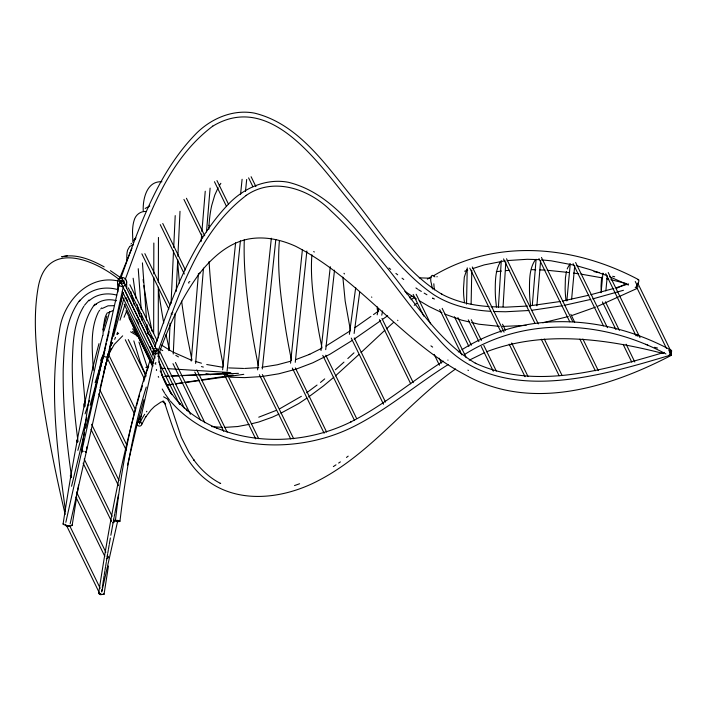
<?xml version="1.0" encoding="UTF-8"?>
<svg xmlns="http://www.w3.org/2000/svg" width="707" height="707" viewBox="0 0 707 707"><rect width="100%" height="100%" fill="white"/><g stroke="black" fill="none" stroke-linecap="round" stroke-linejoin="round"><path stroke-width="1.06" d="M153.658 333.51L153.773 277.232M153.781 273.927L153.843 243.022M158.253 337.866L158.35 287.104M158.359 282.694L158.456 237.446M110.416 270.666L122.62 279.079L122.55 280.44M102.975 335.507L103.399 326.952L104.733 318.875A39.892 14.149 78.4 0 1 106.554 314.094L107.349 312.803M466.523 304.125L467.239 267.873M471.118 304.134L471.79 270.083M143.238 210.774C142.699 198.985 146.791 180.727 161.921 181.779M168.805 350.637L170.104 323.196M171.041 303.436L173.542 250.738M173.701 247.441L175.212 215.608M173.25 354.004L175.177 313.387M176.211 291.425L177.722 259.593M177.881 256.296L180.011 211.287M244.286 239.717C243.402 267.653 246.655 295.535 250.676 323.143A270.198 85.794 76.7 0 0 255.748 352.828L258.329 365.775M208.812 229.201L208.998 225.303M498.4 307.51L501.281 260.6M503.057 306.697L505.805 261.97M191.208 361.074L198.455 273.415M201.08 241.644L201.716 233.973M201.893 231.781L205.242 191.235M195.618 363.425L203.492 268.094M206.488 231.94L210.112 188.106M532.3 305.406L536.109 259.275M536.887 305.778L540.608 260.742M279.371 240.954C276.817 271.258 281.351 301.624 286.061 331.503A242.669 73.625 76.1 0 0 290.86 357.141L291.523 360.27M311.884 254.812C309.966 280.847 314.527 306.829 318.937 332.387A210.995 60.051 75.2 0 0 322.03 348.003M566.846 300.935L570.231 264.241M571.627 299.158L574.711 265.699M601.065 292.698L602.93 273.185M605.855 290.904L607.304 275.73M222.617 369.849L235.608 242.784M240.53 194.593L242.103 179.26M227.088 371.14L240.415 240.795M245.462 191.509L246.69 179.454M257.604 369.885L271.347 238.224M262.306 368.983L275.818 239.523M290.559 363.221L302.393 249.721M295.261 362.32L306.873 250.994M321.005 350.548L330.293 266.707M325.715 349.656L334.517 270.171M81.685 451.658C86.307 412.676 92.511 373.782 102.612 335.807M86.245 452.073L86.917 446.683M115.4 520.785C121.577 466.364 131.785 412.163 150.105 360.446M119.96 521.192C125.395 475.961 132.704 430.687 146.252 387.091M349.391 334.331L355.692 287.599M354.119 333.457L359.686 292.159M101.746 591.096L102.02 589.284M102.294 587.482L102.709 584.777M102.851 583.876L103.408 580.261M98.618 593.429C108.206 531.037 119.271 468.714 136.027 407.798M104.07 594.172L108.454 566.015M103.54 579.36L104.106 575.754M63.082 524.055C72.335 463.421 83.223 402.946 98.98 343.629M72.176 525.301L76.665 497.048M77.01 494.882L78.557 485.099M104.247 574.853L104.822 571.247M104.963 570.346L105.546 566.74M105.688 565.839L106.28 562.242M106.421 561.34L107.013 557.735M107.164 556.842L107.614 554.138M107.764 553.236L108.374 549.639M108.525 548.747L109.134 545.15M109.293 544.249L110.38 537.965M110.849 535.27L113.27 521.819M114.092 517.338L113.438 520.918A1.379 0.76 -26 0 1 114.49 521.174M114.26 516.446L114.764 513.759M601.613 277.179L601.047 286.07A35.368 17.268 85.6 0 0 601.268 290.153M114.932 512.867L118.396 494.988M377.176 314.854L378.501 308.42M381.753 315.198L382.637 310.912M98.388 373.941L101.817 358.096M127.552 465.1L136.539 426.957L143.91 399.72M65.831 522.332L119.801 281.766M70.152 523.807L123.389 286.459M101.755 591.98L117.68 520.988M566.475 271.4L565.432 277.771L565.132 288.518A63.78 32.61 87 0 0 565.512 295.738L566.015 300.599M669.697 354.905L670.589 351.026M71.548 486.257L84.61 432.587M85.653 428.292L106.289 343.505M106.81 341.357L109.161 331.698M100.129 387.94L108.745 352.519M109.788 348.224L123.371 292.415M136.592 405.694L138.307 399.375M77.858 450.35L86.687 417.917M90.142 405.226L104.247 353.403M119.837 304.717L121.569 298.327M103.514 373.269L109.558 351.061M110.99 345.776L111.856 342.603M113.588 336.258L123.946 298.186M103.92 331.026L109.762 311.619M102.895 329.895L106.837 316.144M138.59 398.315L139.544 395.195M140.826 391.024L142.416 385.819M143.689 381.656L146.561 372.28M85.096 413.887L89.436 400.374M95.118 382.69L102.807 358.776M104.265 369.063L110.955 348.268M119.978 320.2L124.998 304.602M120.782 278.355C139.217 226.912 157.634 172.464 196.926 132.801C211.967 118.149 233.416 109.099 254.538 113.138C298.442 123.884 325.591 164.758 352.66 197.739C380.26 231.525 403.741 271.373 442.069 294.351L441.575 294.068C456.174 301.809 472.629 305.477 489.041 306.555M125.024 280.016C145.554 225.206 163.997 162.875 212.745 126.164L212.427 126.359C269.871 91.336 317.805 162.363 349.072 200.611C375.55 233.425 398.58 270.843 434.098 294.899C450.925 305.61 470.959 310.134 490.685 311.31M154.842 346.465C173.18 295.358 191.597 241.326 230.623 201.928C245.674 187.267 267.14 178.235 288.27 182.265C332.175 193.02 359.315 233.902 386.384 266.866C413.984 300.652 437.465 340.509 475.784 363.478L475.298 363.195C535.358 390.671 604.352 369.788 664.324 352.378M158.032 351.176C178.765 295.703 197.156 232.515 246.443 195.291L246.116 195.486C273.476 176.264 309.816 189.176 331.283 211.172C372.412 248.952 400.507 298.115 438.349 338.847C496.429 407.833 597.654 376.831 670.819 355.038M146.879 371.237L148.691 366.111M157.882 356.54C168.372 327.155 181.01 298.062 199.895 272.99L199.71 273.247C212.135 257.657 228.175 243.04 248.316 239.063C264.347 236.032 280.865 239.549 295.535 246.222C359.448 278.903 401.85 341.375 465.33 374.896L465.895 375.223C531.39 411.774 609.567 387.551 671.447 355.259L670.643 353.562M119.748 278.125L131.953 248.201M100.748 360.323L105.025 350.292M109.108 352.404L110.389 349.391M114.658 339.36L115.515 337.354M116.796 334.34L117.654 332.334M124.061 317.284L126.624 311.266M122.62 279.079L122.081 281.969C97.513 260.627 47.042 238.188 38.213 287.192C31.93 322.419 37.294 358.414 41.669 393.543C47.608 434.186 55.756 474.485 65.194 514.457M602.47 274.422L603.009 273.362M107.924 355.497L114.331 344.397L122.673 335.852M137.273 423.184L141.533 415.071M141.639 424.624L145.881 416.547L145.43 417.324L151.051 409.874L154.488 406.481L161.037 402L163.653 401.399L162.822 401.249L163.891 401.735L163.131 401.24L165.164 403.715L164.678 402.955C173.931 431.252 182.804 462.705 208.141 481.158C240.663 504.939 285.778 498.099 319.272 480.133L319.679 479.929C372.085 452.277 407.674 402.743 455.564 368.983M218.145 187.735L214.778 195.07L211.729 205.437A123.142 40.476 77.2 0 0 208.998 225.303M141.683 419.304L139.456 423.9L155.787 351.087L155.761 354.03M466.929 269.314L464.296 277.162L463.509 288.58A106.616 84.053 -58.7 0 0 463.748 295.906L464.455 302.684M142.027 418.659L142.39 418.023M139.244 419.057L139.694 418.279M98.326 312.229C89.55 330.107 92.546 351.026 93.271 370.256M142.752 417.386L143.132 416.75M500.724 261.378C495.333 269.765 495.36 280.202 495.245 289.826A92.891 57.311 -85 0 0 495.607 298.884L496.455 307.05M143.512 416.123L143.901 415.495M83.93 306.166C73.121 323.444 72.865 344.76 72.264 364.485C72.202 390.335 74.668 416.114 78.035 441.716M219.197 185.897L220.849 183.307M110.186 346.377L110.584 345.75M535.411 259.734C529.136 268.748 529.499 280.37 529.472 290.877A82.922 45.398 89.5 0 0 529.958 299.901L530.612 305.945M144.299 414.876L144.705 414.258M110.999 345.131L111.414 344.521M570.107 263.649L567.641 267.909A19.973 10.207 87 0 0 567.217 268.969M79.856 300.095C65.185 319.661 64.204 345.423 63.223 368.904C62.693 405.27 66.52 441.539 71.628 477.499M111.839 343.911L112.722 342.709M130.998 244.021L131.502 243.341M98.759 311.487L99.705 310.205M146.437 411.836L146.897 411.244M84.513 305.247L89.064 299.962M134.71 239.355L135.611 238.321L133.756 240.433L135.938 237.923M79.299 301.491C88.331 289.861 102.771 285.646 117.247 289.437M94.844 304.178C73.767 332.237 83.797 373.756 85.194 406.225M100.694 309.003L101.728 307.899M361.056 352.501L384.873 330.266M347.817 358.546L353.977 352.837M358.758 354.667L335.454 375.885M386.42 328.861L393.357 322.569M335.418 369.761L343.964 362.117M94.27 305.68L96.514 303.754L96.143 304.01C101.896 299.582 109.682 298.805 116.531 300.731M320.492 382.443L324.707 378.908M333.863 377.211L323.532 385.872L308.641 396.936M117.397 334.243L118.67 333.227M414.24 305.353L416.759 303.383M89.188 300.749C96.32 294.139 107.119 292.424 116.717 295.119M409.539 297.833L411.792 296.083M317.045 385.059L306.67 392.774M346.465 457.447L348.189 456.139M108.189 312.768L112.678 310.735M373.517 314.588L378.696 310.921M380.799 320.598L354.154 339.139M382.514 319.378L387.657 315.737M370.883 316.453L354.905 327.686M350.513 330.629L325.998 346.023M352.378 340.332L329.957 354.242L312.83 362.788L295.915 369.222L278.788 373.791L262.712 376.398M301.385 396.3L279.91 408.664M306.856 398.129L298.805 403.503L280.838 413.206M333.351 466.593L335.993 464.835M338.635 463.067L340.394 461.892M102.409 308.393L108.056 305.822L114.057 305.671M411.085 299.6L414.691 297.364M443.377 361.144C412.146 380.808 383.91 405.279 350.805 421.938L351.167 421.77C309.684 442.388 259.319 445.507 216.236 427.894L216.987 428.186C203.05 422.265 189.936 414.055 179.357 403.14L180.055 403.936C172.013 395.469 165.491 385.465 161.779 374.348L162.097 375.311L158.854 360.119L158.527 350.752M458.286 351.936L460.151 350.787M448.291 364.512C416.211 384.44 387.418 409.627 353.527 426.63L353.173 426.798C295.667 455.538 214.46 452.268 170.352 401.055M145.174 208.45L149.778 206.011M469.192 360.199L484.675 352.625M427.32 279.124L431.199 277.038M433.135 275.986C496.968 237.632 574.932 245.753 638.589 279.663M462.016 349.638C525.761 309.33 606.977 315.242 671.482 350.433M464.808 354.322C525.893 315.702 603.787 320.536 665.923 353.951M321.332 348.463L309.18 354.543L309.79 354.278L295.65 359.651M626.614 283.551L616.751 288.244M637.599 288.209L597.45 306.405M275.933 410.511L258.744 417.192M278.956 414.09L272.363 417.157L258.824 421.991L251.321 423.829M595.435 307.165L572.29 315.375M294.51 485.576L299.6 483.765M486.549 351.768C543.232 330.116 606.058 338.768 663.316 353.509M464.632 271.205L467.734 270.207M472.903 268.545L484.268 264.886L505.09 260.786M628.514 283.922L615.921 287.802M613.826 288.429L590.858 294.704M623.45 290.277L592.758 298.893M568.242 316.55L542.773 322.816M290.559 361.242L277.25 364.794L261.864 367.278M588.851 295.217L562.454 301.067M590.734 299.415L564.098 305.371M249.173 424.35L237.799 426.524L224.587 427.408M133.552 244.684L129.699 246.434L127.649 250.039A24.515 7.662 76.5 0 0 126.8 256.65L126.853 259.672M560.412 301.474L529.631 305.866M562.038 305.786L532.053 310.249M104.168 266.875C91.433 259.867 76.542 253.442 61.721 256.765M61.933 256.747L67.315 255.872M166.684 385.068L173.215 384.095M175.398 383.768L183.016 382.62M185.199 382.293L199.347 380.172M201.522 379.845L225.48 376.257M227.654 375.93L233.098 375.108M166.658 385.182L173.18 384.272M175.345 383.963L182.954 382.894M185.119 382.584L199.241 380.605M201.415 380.295L243.774 374.33M496.296 271.7L501.422 271.064M507.113 260.583L527.316 259.283L539.282 259.663M526.096 325.397L502.527 326.44M258.824 367.622L244.587 368.462M261.643 376.566L244.631 377.626L230.04 377.176M527.449 306.043L505.744 307.174L491.082 306.732M528.995 310.497L505.611 311.76L493.839 311.513M505.532 270.622L509.694 270.357M165.562 376.248L168.849 376.097M171.041 375.991L178.703 375.638M180.895 375.541L231.26 373.216M164.572 376.371L168.982 376.195M171.191 376.097L178.906 375.788M181.107 375.691L196.546 375.063M198.747 374.975L238.436 373.349M429.502 278.178L419.278 277.851M146.482 211.517C140.702 210.81 135.399 214.955 134.091 220.522A41.068 13.239 76.9 0 0 132.518 231.675L132.854 242.315M243.588 368.453L228.653 367.905M499.292 326.36L478.763 324.204L471.631 322.516M531.558 269.641L535.729 269.782M539.901 269.924L545.106 270.101M222.572 427.399L211.649 426.595M145.775 367.304L147.975 367.437M161.028 368.25L165.509 368.533M167.559 368.656L230.155 372.562M547.183 270.26L569.197 272.54M231.136 373.579L226.814 372.907M541.438 259.867L551.16 260.812L573.642 265.063M222.802 367.278L206.736 364.512M222.873 376.504L224.906 376.716M573.439 273.105L578.75 273.812M580.871 274.095L602.355 277.904M163.617 396.804L167.444 399.004L169.945 403.255L181.301 437.35L189.025 452.63L194.045 460.275L193.594 459.603C200.691 469.475 209.793 478.029 220.699 483.535L220.16 483.27M593.986 271.612L599.032 272.531M121.109 281.766C89.701 272.266 63.047 301.509 59.459 330.743C48.748 390.573 57.559 451.791 65.539 511.417M606.606 278.797L608.736 279.238M206.002 373.694L210.863 374.71M469.589 322.03L461.432 320.094L444.942 314.147M610.857 279.689L626.473 283.604M645.606 344.344L647.709 344.875M668.725 350.133L670.819 350.663M201.451 366.58L203.36 367.074M201.46 363.195L195.247 361.392M576.832 265.779L590.813 269.827L606.526 275.474M191.155 360.102L172.508 351.865M609.54 276.72L628.47 285.045M175.804 355.338L178.473 356.911M434.452 299.017L432.543 298.098L433.471 298.637M441.972 312.715L429.114 306.52L419.163 300.616M467.901 370.141L468.467 370.468M171.642 351.361L161.505 345.051M130.609 331.822L138.165 336.258M159.915 348.993L162.743 350.645M418.526 289.755L421.328 291.417M424.129 293.087L426.94 294.748M416.458 299.017L404.881 291.346M132.58 331.433L137.202 334.296M415.919 287.943L417.66 289.154M430.925 345.864L432.649 347.11M388.947 268.024L390.697 269.376M395.92 273.432L397.67 274.784M402.027 278.16L403.768 279.512M434.902 276.879C430.413 271.877 430.112 280.361 431.332 283.339A89.833 30.401 50.3 0 0 432.551 288.986M153.817 339.104L147.86 333.607M132.651 328.843L135.249 332.166L136.999 336.205M162.725 401.32L165.553 404.289M671.411 355.276L669.114 350.884M165.191 394.046L169.636 400.242M162.203 388.983L164.687 393.207M638.05 286.989L635.257 281.527M671.438 352.289L637.732 283.162A1.379 0.76 -26 0 1 637.343 284.073M636.671 287.289L666.533 348.507M608.232 272.504L640.021 337.681M636.839 334.305L637.802 336.285M605.731 273.662L636.07 335.878M605.431 301.774L619.394 330.408M626.137 344.229L634.806 362.002M602.444 301.942L615.93 329.595M623.15 344.406L631.819 362.178M575.613 262.491L607.401 327.668M573.112 263.658L603.451 325.865M570.841 314.306L574.694 322.206M582.877 338.989L598.29 370.592M541.465 257.445L572.767 321.632M579.899 339.166L595.303 370.76M538.964 258.603L569.78 321.809M506.539 258.753L538.327 323.93M544.302 339.042L562.127 375.576M503.552 258.93L534.863 323.117M541.315 339.219L559.14 375.753M502.518 324.221L505.408 330.142M511.665 342.983L528.041 376.557M472.294 266.972L504.082 332.14M509.164 344.141L525.054 376.725M469.793 268.13L501.095 332.317M471.251 319.688L481.37 340.429M483.774 345.361L496.296 371.034M468.273 319.864L478.869 341.587M481.273 346.527L493.309 371.21M457.889 317.584L471.375 345.228M454.424 316.763L468.874 346.386M442.184 308.323L466.267 357.698M439.674 309.489L461.83 354.905M416.167 294.245L430.616 323.868M413.18 294.421L423.776 316.144M439.074 358.157L441.477 363.098M434.16 354.384L439.454 365.245M381.939 318.486L413.242 382.673M379.429 319.644L410.74 383.83M354.234 337.911L385.536 402.089M351.246 338.079L383.512 404.236M251.1 176.715L255.916 186.586M248.599 177.872L252.929 186.754M325.759 355.206L356.575 418.403M322.772 355.382L354.56 420.55M216.961 180.559L228.52 204.261M214.451 181.726L226.496 206.409M295.323 367.879L326.625 432.065M292.336 368.055L324.124 433.223M186.427 198.26L204.73 235.785M183.926 199.418L202.706 237.932M262.368 374.56L293.67 438.747M259.381 374.728L290.683 438.914M162.751 223.483L185.384 269.897M160.25 224.64L184.333 274.016M226.417 372.545L258.691 438.702M225.171 373.128L226.611 376.089M223.43 372.713L255.704 438.879M144.855 253.654L169.901 305M141.868 253.822L168.84 309.118M196.802 369.894L227.141 432.11M194.779 372.041L223.677 431.288M175.469 362.497L204.844 422.733M172.968 363.654L200.417 419.94M129.867 284.718L157.316 341.004M160.074 352.068L190.413 414.284M128.329 287.855L155.779 344.141M186.277 408.938L187.24 410.908M123.327 281.386L157.042 350.513A1.379 0.76 -26 0 1 155.416 351.989A1.379 0.76 -26 0 1 154.921 350.769A1.379 0.76 -26 0 1 157.042 350.513M158.05 354.216L184.545 408.531M124.839 290.285L153.737 349.532M120.826 282.544L154.541 351.671M158.854 361.931L179.569 404.395M125.908 297.444L127.834 301.394M136.504 319.166L138.917 324.106M149.99 346.819L150.953 348.79M122.338 291.443L153.163 354.64M160.206 370.989L171.766 394.692M161.514 374.33L170.67 393.092M122.921 297.612L153.746 360.809M124.123 304.037L153.021 363.283M126.058 310.744L153.03 366.04M132.863 325.185L141.047 341.976M142.01 343.947L152.129 364.688M128.895 317.779L152.491 366.164M128.267 339.554L146.084 376.089M125.28 339.731L144.546 379.226M108.595 354.56L135.567 409.857M107.057 357.689L134.507 413.975M99.828 389.751L126.8 445.048M98.777 393.87L126.226 450.156M91.592 424.271L119.05 480.557M91.017 429.379L118.467 485.665M84.177 459.029L112.113 516.296M113.562 519.265L114.525 521.236M83.117 463.147L111.538 521.413M76.48 491.984L105.864 552.22M107.305 555.181L108.268 557.16M75.905 497.092L104.804 556.347M69.843 526.079L100.191 588.286M66.378 525.257L100.094 594.384M145.518 374.675L140.331 362.276L133.826 340.898M147.595 368.232L138.97 342.091M406.295 292.574L406.684 293.882M147.993 332.97L147.524 331.38L148.32 334.155M377.078 308.579L377.626 310.488M130.724 291.417L134.197 304.964M169.415 350.106L166.03 334.57M70.302 475.74L70.806 477.888M152.058 331.088L147.383 308.217L143.883 285.628M139.765 316.4L138.749 311.911A115.771 36.181 76.5 0 1 137.246 304.735M191.977 360.199L187.161 336.196A261.59 86.934 77.4 0 1 182.291 306.078L181.619 301.094M76.745 440.116L77.213 442.282M377.255 306.865L377.9 309.94M223.412 366.04C216.333 331.574 211.093 296.657 209.086 261.502M83.744 403.865L84.38 406.949M350.283 329.603L345.166 301.049L342.842 277.073M136.071 298.531L133.137 278.231M158.412 288.986L159.552 297.382A218.569 71.769 77.2 0 0 163.75 322.931M143.132 279.442L143.477 282.491M117.919 291.929L117.512 282.544M179.454 283.047L177.501 260.035M142.434 262.889L146.579 320.068M146.906 324.469L147.463 332.166M138.245 268.704L141.197 309.392M141.515 313.793L141.992 320.386M433.824 283.763L434.08 287.139A96.452 32.646 50.3 0 0 434.478 289.888M126.641 281.395L126.739 287.864M153.057 351.432L153.065 356.054M436.82 276.791A2.298 1.944 -5.2 0 1 437.262 276.72M226.708 372.987A2.298 1.555 5.8 0 1 222.767 372.881M122.037 295.756A2.298 1.812 15.2 0 1 121.41 295.438M69.613 525.725A2.298 1.759 12.6 0 1 69.021 526.211M68.279 526.441A2.298 1.759 12.6 0 1 65.362 524.302M122.523 283.746A2.298 1.759 12.6 0 1 119.837 281.457A2.298 1.759 12.6 0 1 123.257 280.546A2.298 1.759 12.6 0 1 123.469 283.498M637.776 279.786A4.604 1.37 -63.4 0 1 638.492 282.464A4.604 1.37 -63.4 0 1 635.178 287.705M71.796 524.921A4.604 0.893 8.5 0 1 67.333 525.54A4.604 0.893 8.5 0 1 63.736 523.648M670.616 351.962A1.379 0.76 -26 0 1 671.473 352.466A1.379 0.76 -26 0 1 670.598 353.509M447.831 360.075A1.379 0.76 -26 0 1 448.044 360.11M397.696 320.253A1.379 0.76 -26 0 1 397.811 320.607M371.555 297.002A1.379 0.76 -26 0 1 371.794 297.311M343.929 273.309A1.379 0.76 -26 0 1 344.318 273.989M313.608 251.683A1.379 0.76 -26 0 1 314.323 252.01M224.729 372.934A1.379 0.76 -26 0 1 223.651 372.951M188.884 283.136A1.379 0.76 -26 0 1 188.76 282.332A1.379 0.76 -26 0 1 189.874 281.527M172.19 314.368A1.379 0.76 -26 0 1 171.288 313.599M172.093 312.839A1.379 0.76 -26 0 1 172.808 312.591M158.721 377.202A1.379 0.76 -26 0 1 158.368 376.442M156.609 370.433A1.379 0.76 -26 0 1 156.609 369.469M114.304 521.969A1.379 0.76 -26 0 1 112.731 522.729M155.911 364.105A1.379 0.76 -26 0 1 155.16 363.601A1.379 0.76 -26 0 1 155.911 362.62M107.977 557.982A1.379 0.76 -26 0 1 106.368 558.645M107.093 556.904A1.379 0.76 -26 0 1 108.189 557.028M155.213 357.936A1.379 0.76 -26 0 1 154.586 357.539M154.692 357.062A1.379 0.76 -26 0 1 154.992 356.699M102.1 594.216A1.379 0.76 -26 0 1 100.394 594.649A1.379 0.76 -26 0 1 100.385 593.562M121.887 282.835A1.379 0.76 -26 0 1 120.844 282.137A1.379 0.76 -26 0 1 122.585 281.059A1.379 0.76 -26 0 1 123.186 282.022M103.576 593.809A2.757 0.53 8.5 0 1 103.072 594.472A2.757 0.53 8.5 0 1 99.351 593.889A2.757 0.53 8.5 0 1 99.342 593.146M670.616 350.796A2.757 0.831 -62.9 0 1 671.261 352.51A2.757 0.831 -62.9 0 1 668.84 355.241M612.66 276.287A483.279 466.364 33.3 0 1 614.692 276.746M84.867 451.437A2.298 0.566 6.6 0 1 85.52 452.453M82.295 452.073A2.298 0.566 6.6 0 1 83.391 451.252M637.21 284.665A2.298 0.468 71.6 0 1 637.316 285.345M107.8 353.862A2.298 2.218 23.4 0 1 106.881 356.743A2.298 2.218 23.4 0 1 103.841 355.966A2.298 2.218 23.4 0 1 104.353 352.97M654.479 347.305A483.217 466.32 33.3 0 1 657.501 348.038M669.688 350.796A2.298 0.468 71.6 0 1 670.925 353.783A2.298 0.468 71.6 0 1 670.536 354.755M119.563 285.761A4.604 4.534 1.7 0 0 126.668 282.217A4.604 4.534 1.7 0 0 120.004 277.913A4.604 4.534 1.7 0 0 119.563 285.761M154.276 353.367A2.757 2.722 1.9 0 0 158.545 351.246A2.757 2.722 1.9 0 0 154.55 348.657A2.757 2.722 1.9 0 0 154.276 353.367M137.626 425.199A2.298 2.218 23.4 0 0 141.559 424.827A2.298 2.218 23.4 0 0 139.182 421.681A2.298 2.218 23.4 0 0 137.626 425.199M116.319 521.306A2.298 0.566 6.6 0 0 119.951 521.298A2.298 0.566 6.6 0 0 116.77 520.361A2.298 0.566 6.6 0 0 116.319 521.306"/></g></svg>
